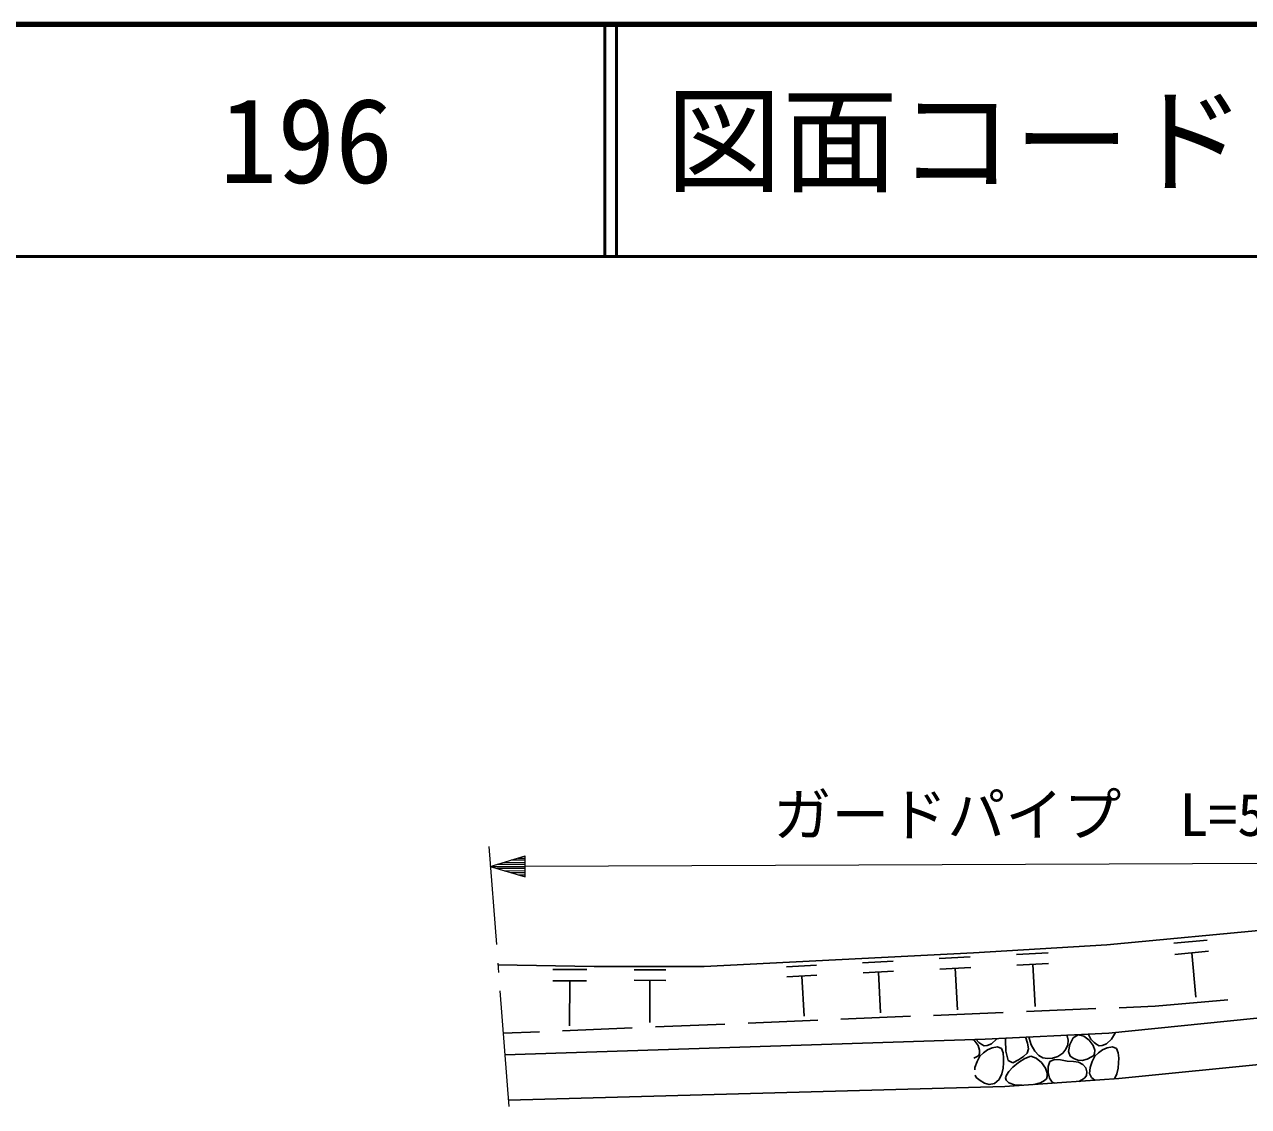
# Model space of a CAD drawing. Units: millimetres, scale not verified. Extents: x 40000 to 680000, y 20000 to 380000.
# Drawn here: x 92744 to 145487, y 333371 to 380000 of the extents above; entities that cross this region are included whole.
import ezdxf
from ezdxf.enums import TextEntityAlignment as Align

# ---------------------------------------------------------------- set-up
doc = ezdxf.new("R2010")
doc.units = ezdxf.units.MM
doc.header["$LTSCALE"] = 1000
for name, color, linetype, lineweight in [('M-BGD', 7, 'Continuous', 25), ('M-BGD-HTXT', 7, 'Continuous', 13), ('M-STR-HTXT', 7, 'Continuous', 13), ('M-TTL', 2, 'Continuous', 140), ('M-TTL-LINE', 7, 'Continuous', 50)]:
    doc.layers.add(name, color=color, linetype=linetype, lineweight=lineweight)
doc.layers.add('M-TTL-TXT', color=7, linetype='Continuous')
doc.styles.add('ＭＳ ゴシック', font='')
doc.styles.get('ＭＳ ゴシック').set_extended_font_data('MS Gothic')

msp = doc.modelspace()

# ---------------------------------------------------------------- linework, layer by layer
at = {"layer": 'M-BGD'}
for p, q in [((139388, 340332), (149971, 341348)), ((133630, 339993), (139388, 340332)), ((142273, 340408), (143712, 340546)), ((122031, 339401), (133630, 339993)), ((132156, 339743), (133498, 339815)), ((135483, 339922), (136850, 339995)), ((142319, 339928), (143758, 340066)), ((143039, 339997), (143223, 338078)), ((113144, 339484), (117290, 339401)), ((115515, 339276), (116969, 339270)), ((117290, 339401), (122031, 339401)), ((119016, 339262), (120376, 339257)), ((125576, 339389), (126869, 339458)), ((128854, 339565), (130171, 339636)), ((128877, 339126), (130195, 339197)), ((129536, 339161), (129631, 337405)), ((132180, 339295), (133522, 339368)), ((132851, 339331), (132947, 337542)), ((135507, 339466), (136874, 339540)), ((136191, 339503), (136289, 337680)), ((115513, 338791), (116967, 338786)), ((116240, 338788), (116233, 336850)), ((119014, 338809), (120374, 338804)), ((119694, 338806), (119687, 336993)), ((125599, 338958), (126892, 339027)), ((126246, 338992), (126338, 337268)), ((135914, 337465), (138911, 337589)), ((139911, 337630), (141468, 337695)), ((141468, 337695), (144600, 337964)), ((123924, 336968), (126922, 337092)), ((127921, 337134), (130918, 337258)), ((131917, 337299), (134915, 337423)), ((139472, 336531), (147770, 337369)), ((113374, 336532), (114932, 336596)), ((115931, 336637), (118929, 336761)), ((119928, 336803), (122925, 336927)), ((134138, 336268), (139472, 336531)), ((138577, 336509), (138585, 336470)), ((139589, 336269), (139761, 336561)), ((139761, 336561), (139764, 336570)), ((113448, 335592), (134138, 336268)), ((133665, 336224), (133628, 336252)), ((133834, 336006), (133665, 336224)), ((133750, 336258), (133870, 336131)), ((133900, 335799), (133834, 336006)), ((133870, 336131), (133996, 336039)), ((133996, 336039), (134098, 335990)), ((134098, 335990), (134220, 335996)), ((134220, 335996), (134408, 336072)), ((134408, 336072), (134628, 336269)), ((134628, 336269), (134649, 336305)), ((135030, 336325), (135009, 336226)), ((135009, 336226), (135029, 335755)), ((135970, 336101), (135870, 336368)), ((136010, 335854), (135970, 336101)), ((136044, 336377), (136035, 336319)), ((136035, 336319), (136127, 336028)), ((136127, 336028), (136286, 335752)), ((137619, 335846), (137698, 336036)), ((137666, 336421), (137636, 336460)), ((137721, 336230), (137666, 336421)), ((137698, 336036), (137721, 336230)), ((137784, 336048), (137732, 335748)), ((137934, 336326), (137784, 336048)), ((138152, 336464), (137934, 336326)), ((138396, 336396), (138152, 336464)), ((138625, 336224), (138396, 336396)), ((138585, 336470), (138690, 336280)), ((138794, 336006), (138625, 336224)), ((138690, 336280), (138831, 336131)), ((138861, 335799), (138794, 336006)), ((138831, 336131), (138957, 336039)), ((138957, 336039), (139058, 335990)), ((139058, 335990), (139180, 335996)), ((139180, 335996), (139368, 336072)), ((139368, 336072), (139589, 336269)), ((133656, 335453), (133766, 335509)), ((133766, 335509), (133862, 335573)), ((133909, 335538), (133791, 335318)), ((133862, 335573), (133897, 335654)), ((133897, 335654), (133900, 335799)), ((134061, 335691), (133909, 335538)), ((134237, 335812), (134061, 335691)), ((134439, 335899), (134237, 335812)), ((134668, 335948), (134439, 335899)), ((134842, 335875), (134668, 335948)), ((134917, 335691), (134842, 335875)), ((134932, 335461), (134917, 335691)), ((134929, 335248), (134932, 335461)), ((135029, 335755), (135137, 335357)), ((135574, 335381), (135793, 335520)), ((135793, 335520), (135951, 335675)), ((136100, 335534), (135842, 335446)), ((135951, 335675), (136010, 335854)), ((136343, 335457), (136100, 335534)), ((136286, 335752), (136450, 335564)), ((136570, 335264), (136343, 335457)), ((136450, 335564), (136621, 335476)), ((136621, 335476), (136820, 335435)), ((136820, 335435), (137040, 335450)), ((137040, 335450), (137273, 335530)), ((137273, 335530), (137479, 335673)), ((137479, 335673), (137619, 335846)), ((137732, 335748), (137807, 335543)), ((137807, 335543), (137963, 335440)), ((138541, 335415), (138726, 335509)), ((138726, 335509), (138822, 335573)), ((138869, 335538), (138751, 335318)), ((138822, 335573), (138857, 335654)), ((138857, 335654), (138861, 335799)), ((139021, 335691), (138869, 335538)), ((139198, 335812), (139021, 335691)), ((139400, 335899), (139198, 335812)), ((139629, 335948), (139400, 335899)), ((139802, 335875), (139629, 335948)), ((139877, 335691), (139802, 335875)), ((139893, 335461), (139877, 335691)), ((139889, 335248), (139893, 335461)), ((133699, 335049), (133690, 334959)), ((133791, 335318), (133699, 335049)), ((134858, 334773), (134915, 335026)), ((134915, 335026), (134929, 335248)), ((135137, 335357), (135332, 335252)), ((135334, 335068), (135153, 334877)), ((135332, 335252), (135574, 335381)), ((135575, 335274), (135334, 335068)), ((135842, 335446), (135575, 335274)), ((136738, 335025), (136570, 335264)), ((136804, 334809), (136738, 335025)), ((136853, 335100), (136848, 334840)), ((136932, 335316), (136853, 335100)), ((137124, 335404), (136932, 335316)), ((137386, 335383), (137124, 335404)), ((137675, 335328), (137386, 335383)), ((137943, 335312), (137675, 335328)), ((138166, 335278), (137943, 335312)), ((137963, 335440), (138132, 335367)), ((138132, 335367), (138322, 335349)), ((138350, 335181), (138166, 335278)), ((138322, 335349), (138541, 335415)), ((138474, 335037), (138350, 335181)), ((138519, 334864), (138474, 335037)), ((138660, 335049), (138635, 334794)), ((138751, 335318), (138660, 335049)), ((139818, 334773), (139876, 335026)), ((139876, 335026), (139889, 335248)), ((139896, 334575), (146669, 335252)), ((133707, 334723), (133755, 334617)), ((133755, 334617), (133921, 334495)), ((133921, 334495), (134108, 334379)), ((134545, 334365), (134740, 334537)), ((134740, 334537), (134858, 334773)), ((134985, 334236), (139896, 334575)), ((135059, 334725), (135020, 334607)), ((135020, 334607), (135048, 334504)), ((135048, 334504), (135153, 334395)), ((135153, 334877), (135059, 334725)), ((135153, 334395), (135408, 334312)), ((136251, 334323), (136518, 334395)), ((136518, 334395), (136698, 334494)), ((136698, 334494), (136783, 334568)), ((136783, 334568), (136806, 334659)), ((136806, 334659), (136804, 334809)), ((136848, 334840), (136910, 334594)), ((136910, 334594), (137030, 334420)), ((137030, 334420), (137125, 334384)), ((138170, 334456), (138309, 334528)), ((138309, 334528), (138436, 334611)), ((138436, 334611), (138502, 334711)), ((138502, 334711), (138519, 334864)), ((138635, 334794), (138716, 334617)), ((138716, 334617), (138868, 334504)), ((139713, 334562), (139818, 334773)), ((113600, 333644), (134985, 334236)), ((134108, 334379), (134317, 334319)), ((134317, 334319), (134545, 334365)), ((135408, 334312), (135732, 334288))]:
    msp.add_line(p, q, dxfattribs=at)
at = {"layer": 'M-BGD-HTXT'}
for p, q in [((112746, 344575), (113076, 340350)), ((113139, 339552), (113170, 339153)), ((113232, 338356), (113621, 333371))]:
    msp.add_line(p, q, dxfattribs=at)
at = {"layer": 'M-STR-HTXT'}
for p, q in [((112814, 343711), (114312, 344167)), ((113413, 343893), (114313, 343897)), ((114313, 343987), (113713, 343984)), ((114013, 344076), (114313, 344077)), ((114316, 343267), (114312, 344167)), ((165927, 343917), (114314, 343717)), ((112814, 343711), (114314, 343717)), ((112814, 343711), (114316, 343267)), ((114314, 343807), (113114, 343802)), ((114314, 343627), (113114, 343622)), ((113415, 343533), (114315, 343537)), ((114315, 343447), (113715, 343444)), ((114015, 343356), (114315, 343357))]:
    msp.add_line(p, q, dxfattribs=at)
at = {"layer": 'M-TTL'}
msp.add_line((680000, 380000), (40000, 380000), dxfattribs=at)
at = {"layer": 'M-TTL-LINE'}
for p, q in [((117750, 380000), (117750, 370000)), ((118250, 380000), (118250, 370000)), ((40000, 370000), (680000, 370000))]:
    msp.add_line(p, q, dxfattribs=at)

# ---------------------------------------------------------------- texts
at = {"layer": 'M-STR-HTXT', "style": 'ＭＳ ゴシック'}
msp.add_text('ガードパイプ\u3000L=51.0', height=1833, dxfattribs=at).set_placement((137499, 344481), align=Align.BOTTOM_CENTER)
at = {"layer": 'M-TTL-TXT', "style": 'ＭＳ ゴシック'}
for s, p in [('図面コード', (120380, 375000)), ('196', (101142, 375000))]:
    msp.add_text(s, height=3666, dxfattribs=at).set_placement(p, align=Align.MIDDLE_LEFT)

doc.saveas('drawing.dxf')
